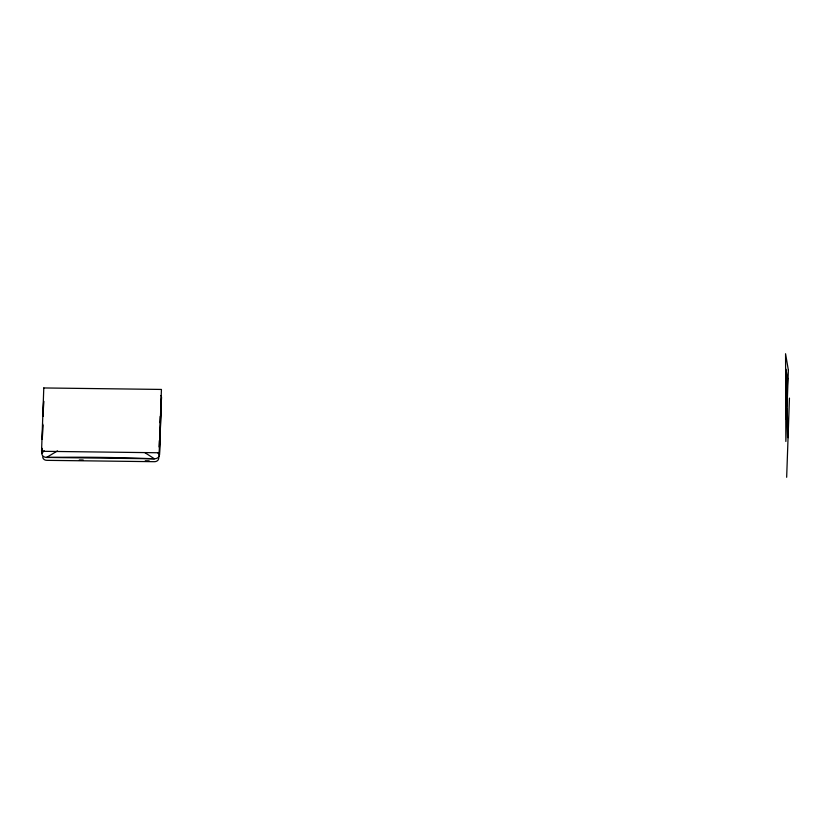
<?xml version="1.0" encoding="UTF-8"?>
<svg xmlns="http://www.w3.org/2000/svg" width="831" height="831" viewBox="0 0 831 831"><rect width="100%" height="100%" fill="white"/><g stroke="black" fill="none" stroke-linecap="round" stroke-linejoin="round"><path stroke-width="1.25" d="M42.797 425.358L42.298 439.381A655.752 20.266 -89.3 0 1 42.797 424.153M43.108 416.424L43.648 401.124A655.752 20.266 -89.3 0 0 43.119 415.292M158.804 455.845L158.711 458.39A4.165 3.355 -1.7 0 1 154.431 461.693L46.816 460.343A4.165 3.355 -1.7 0 1 42.765 456.925M159.116 446.943L159.344 440.586M159.968 422.782L160.196 416.424M160.892 395.514A4.903 3.958 -1.7 0 1 161.474 397.498L159.459 454.9A4.903 3.958 -1.7 0 1 154.421 458.795L46.567 457.434A4.903 3.958 -1.7 0 1 41.81 453.414A655.752 20.266 -89.3 0 1 41.976 448.293L41.81 453.414L44.157 450.672M786.666 477.274L789.45 398.111M57.516 450.901L46.567 457.434A1173.247 691.974 2 0 1 154.421 458.795L144.926 452.666M79.309 459.959L83.193 460.01M145.28 460.79L149.165 460.841M157.89 452.874L159.459 454.9A655.752 20.266 -89.3 0 1 161.474 397.498M787.196 408.738L788.058 437.698M43.783 387.952L41.55 451.285L159.199 452.77L161.432 389.438L43.783 387.952M787.622 378.635L786.188 419.146L786.022 369.265L787.622 378.635M788.37 370.211L785.856 441.469L785.565 353.726L788.37 370.211"/></g></svg>
